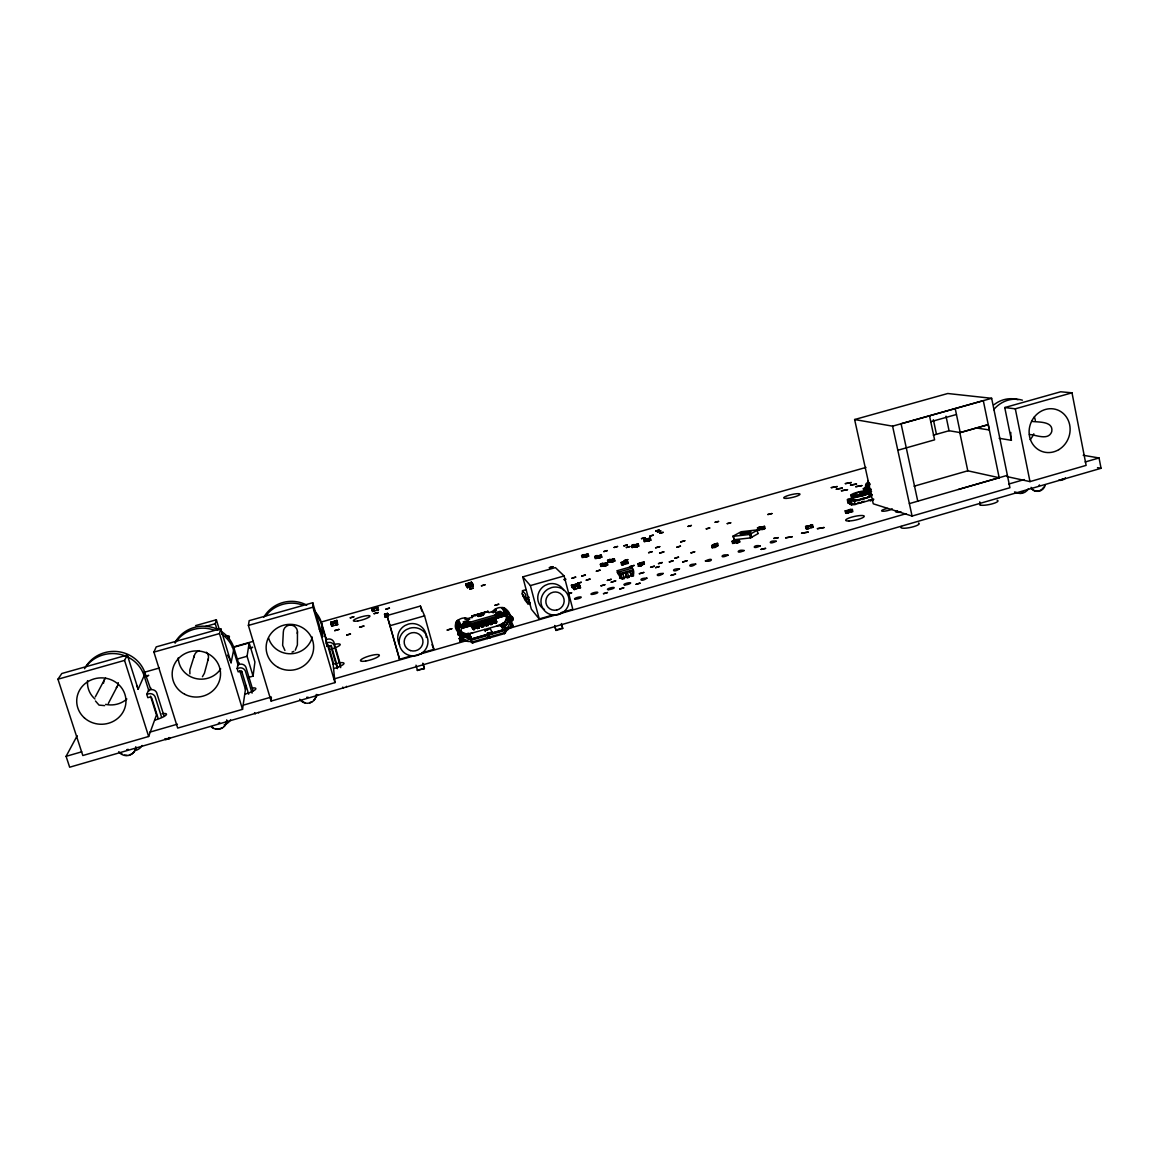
<?xml version="1.0" encoding="UTF-8"?>
<svg xmlns="http://www.w3.org/2000/svg" width="1159" height="1159" viewBox="0 0 1159 1159"><rect width="100%" height="100%" fill="white"/><g stroke="black" fill="none" stroke-linecap="round" stroke-linejoin="round"><path stroke-width="1.5" d="M297.472 631.756L297.385 644.969L295.27 650.199M473.089 629.091C465.469 618.413 477.711 633.118 473.089 629.091C471.684 628.511 472.481 624.295 473.582 625.976C476.639 630.264 470.916 630.322 474.654 628.077M496.429 622.702C495.878 621.948 494.313 624.368 496.603 621.601C495.096 626.353 498.283 618.747 494.516 619.312L473.365 625.396M522.535 590.67L525.635 594.393L526.244 599.869L528.287 604.201L524.897 600.029L522.216 593.886L522.535 590.67L525.983 589.699M477.001 627.323L477.436 628.555L476.146 626.338M457.848 632.959C463.252 627.816 458.022 632.003 460.08 635.219C466.15 635.393 453.589 635.827 459.326 632.886M478.059 616.023C478.479 612.691 491.025 613.966 478.087 615.965M462.325 628.149L462.789 624.31L503.977 612.474L505.237 612.575L506.063 614.531L506.208 615.516L462.325 628.149L461.601 625.338L463.412 624.064M479.377 628.033L479.102 626.802M496.458 622.658C494.661 621.63 495.762 618.355 494.574 619.428L473.423 625.512L472.452 627.178L473.495 625.701L494.647 619.616L495.965 620.558L473.524 627.091L472.365 627.135L471.105 624.918M509.12 618.022L505.628 625.382M481.42 626.048L478.783 626.266M483.535 625.527C484.23 627.57 481.072 627.83 481.304 625.541M474.697 628.221C471.105 631.278 474.234 622.658 472.452 627.178M485.853 624.773L486.302 626.005L484.94 623.803M492.097 632.119L490.329 628.888M488.243 625.483L487.649 623.716L490.17 622.991C489.967 625.773 493.821 624.368 492.068 622.441L494.965 622.383M328.258 645.027L332.778 660.558L334.965 682.608L271.119 701.065L271.38 697.53M494.705 622.224L492.184 622.948L494.936 622.238M473.959 629.496L472.626 627.207L473.495 626.121L494.748 619.891C497.008 619.645 496.675 624.498 495.125 623.006M343.325 688.084L342.803 687.099M511.38 620.978C515.031 617.066 504.513 616.733 511.105 616.356C514.48 616.994 512.901 622.455 509.482 621.05M507.555 624.324L500.572 626.106L503.817 624.382L506.903 619.036L506.845 616.965L508.279 621.007L504.904 626.758L501.63 627.627L505.44 626.353M868.728 483.969L867.83 480.594M487.606 633.06L488.461 636.914L489.851 637.798L504.513 633.611C506.671 631.307 505.715 627.12 504.382 632.669L489.721 636.87L487.273 633.234M471.264 641.883C470.409 636.349 470.047 643.158 473.031 642.709L487.345 638.566L488.33 636.943M745.73 533.241L744.817 533.488L746.309 533.053M247.852 677.609L253.068 676.117L254.908 661.992L249.171 642.897L233.698 647.287M458.544 632.597C449.62 623.933 461.137 614.111 469.699 619.558M471.047 641.188C463.571 643.839 453.821 630.568 461.731 626.092L458.413 619.891M462.861 636.088L461.746 634.045L463.238 636.363L469.844 639.362L505.367 629.105C512.857 624.744 508.453 616.747 505.425 612.749M222.267 632.09A32.003 30.598 -2.3 0 1 234.017 648.171L231.09 662.774L220.732 628.685L156.219 646.881L153.915 652.097L177.689 728.084L242.521 709.337L246.027 685.491M253.068 676.117L247.07 656.255L249.171 642.897M474.857 628.844L473.553 628.511L473.683 626.295L494.85 620.21L494.574 619.428M870.945 489.199L868.888 490.271L869.221 491.764L871.568 491.604M271.119 701.065L248.388 625.425L249.185 620.659L312.742 602.738L322.637 636.668L321.651 623.296A31.481 30.424 -7.1 0 0 314.306 610.764M1031.698 421.354C1037.711 422.383 1053.85 420.775 1051.72 431.742C1048.287 441.014 1035.784 434.712 1029.409 434.509M239.203 662.948L238.942 664.411L234.017 648.171M242.101 672.51A1.796 1.724 -5.7 0 0 239.884 671.351L238.16 671.843L237.16 668.555L237.827 664.817L240.217 664.179A5.331 5.114 -5.6 0 1 245.896 667.135L253.097 690.822M242.521 709.337L219.471 633.582L220.732 628.685M208.316 658.805L204.404 673.292L202.434 676.711M217.211 630.105L215.255 623.701L216.356 619.775L195.625 625.599M194.335 655.603L189.815 669.974L189.902 673.872M495.168 620.137C497.935 622.745 494.56 623.846 495.98 620.094M85.94 666.439A32.539 30.757 0.6 0 1 117.928 651.633A32.539 30.757 0.6 0 1 145.121 673.422L138.153 689.272L127.316 655.038L61.804 673.509L57.95 679.203L82.811 755.523L148.656 736.487L156.479 714.973L150.569 696.197M129.257 755.306L129.417 754.915A9.2 8.664 -3.4 0 0 135.704 748.584M95.313 696.878L104.498 679.594M150.887 688.142L150.25 689.721L148.424 690.329L146.773 694.371L147.816 697.689L149.569 697.182A1.825 1.724 -2 0 1 151.829 698.341L158.16 718.435M471.105 640.956L472.858 641.782L487.2 637.638L488.185 636.016L488.345 637.609M472.829 627.236L474.408 628.975M117.392 686.142L108.338 703.441M148.656 736.487L124.549 660.398L127.316 655.038M495.052 620.905L495.588 619.428M503.107 622.818L503.18 625.034L502.253 623.803L502.76 625.223L501.905 623.948L496.603 625.903M1083.187 455.27L1099.051 457.964L1101.05 468.294L69.656 767.215L66.092 756.334L77.189 735.704M750.844 531.865L750.003 531.995M743.977 532.821L743.281 532.807M757.885 533.299L757.088 529.909L741.108 531.749L733.039 536.153L734.183 539.5M854.458 496.038L855.429 495.98A9.663 1.782 -12.5 0 0 868.714 492.343A9.663 1.782 -12.5 0 0 863.426 490.981A9.663 1.782 -12.5 0 0 851.068 494.85L854.458 496.038L854.69 497.081L853.618 496.747C851.112 494.009 851.793 498.805 855.921 496.878A9.127 1.695 -12.5 0 0 865.845 494.632A9.127 1.695 -12.5 0 0 869.004 492.126M851.286 495.878L850.967 496.429A9.663 1.796 -12.5 0 0 853.705 497.139L855.661 497.023A9.663 1.796 -12.5 0 0 868.598 493.575L869.525 492.937A9.663 1.796 -12.5 0 0 868.54 491.764M474.248 628.337L473.017 628.975M496.747 614.56L500.456 614.024L499.935 612.314L500.717 613.951L500.282 612.227L500.934 613.879L500.616 612.184L501.615 613.343L500.616 612.184L496.559 613.966M502.557 623.585L503.817 624.382M734.386 539.601L733.039 536.153M492.242 612.43C497.356 604.23 508.656 606.823 510.438 616.429M493.183 612.865L496.443 610.025L488.895 612.647L488.026 611.358L471.771 616.023L472.133 617.646M510.467 623.484C514.248 622.412 513.191 629.265 508.902 627.512M809.475 525.795L808.721 526.027M512.481 624.093L511.307 624.658L511.843 626.657M622.354 562.376L626.599 561.782L621.065 562.506L623.643 562.405M741.137 533.821L740.05 534.024L741.152 533.748M579.225 587.946L575.429 589.047L575.386 586.758L573.082 586.831L578.747 586.106M460.674 631.988L466.758 635.364L470.134 634.857L459.196 638.508L460.036 639.362L463.991 638.319M747.019 533.039L748.004 532.792L747.033 533.14M642.115 562.579L641.014 562.796M713.408 545.179L715.306 544.571L714.437 544.687M808.142 526.172L808.214 526.157M734.183 539.717L750.467 537.906L758.319 533.502M733.372 536.327L749.656 534.473L757.522 530.112M574.821 586.802L575.168 586.642M573.125 585.179L573.43 585.063M734.169 540.949L734.053 540.992M374.618 608.765L375.313 608.374M472.379 626.642L495.835 620.471M464.295 623.89L464.455 622.644L465.092 624.136L467.99 623.368L467.468 621.644L468.25 623.281L467.816 621.557L468.729 623.093L468.453 621.499C471.38 623.658 465.121 619.572 464.122 623.296M640.159 563.506L640.304 563.549M645.867 539.167L646.65 538.993M633.48 545.194L634.509 544.889M623.209 562.303L623.542 562.477M467.903 583.687L467.584 583.687M603.882 563.839L602.274 564.013L604.447 563.535M634.451 544.918L633.915 544.962M468.497 583.455L468.96 583.194M749.786 532.126L750.597 532.039M743.122 532.894L743.803 532.908M495.415 622.253L496.501 621.775M646.592 539.196L647.084 538.921M610.445 559.942L611.633 559.565L610.605 559.971M634.451 545.092L635.596 544.744L634.596 545.049M511.09 621.065L512.901 619.891M597.493 556.175L598.652 555.827M511.901 619.587L512.988 618.906M511.959 619.935L513.046 619.254M511.916 620.268L513.017 619.587M510.322 617.037L511.409 616.356M510.641 617.139L511.727 616.458M510.945 617.327L512.032 616.646M511.206 617.588L512.292 616.907M511.409 617.892L512.495 617.211M511.539 618.24L512.626 617.559M596.508 556.291L597.58 555.958L596.653 556.32M510.003 617.023L511.105 616.356M848.996 510.192L848.258 510.409M334.545 623.325L334.009 623.296M762.144 529.402L765.041 528.49L764.534 526.345L762.129 527.302M761.898 527.359L762.419 529.359L759.087 529.75L758.609 527.751L760.087 526.852L757.508 527.881L758.015 530.025L759.493 529.127M762.043 527.548L763.433 526.693L758.71 527.924M757.508 527.881L764.534 526.345M759.087 529.75L760.797 528.837M735.241 542.267L734.763 540.239L732.082 541.311L732.604 543.484L739.761 541.934L739.239 539.746L736.82 540.731M758.015 530.025L760.869 528.968M762.173 529.547L763.897 528.461M736.66 540.992L738.124 540.108L733.299 541.354M732.082 541.311L739.239 539.746M760.507 527.49L761.173 527.403M734.763 540.239L733.212 541.181L734.009 543.339M736.284 540.543L735.081 540.688M748.424 533.126L748.801 532.705M743.064 533.357L742.238 533.473M743.774 533.647L744.744 533.126L743.571 533.676M717.595 543.383L714.19 544.064L717.595 543.383L718.116 545.556L715.48 546.932L715.074 544.889L711.669 545.57L712.191 547.743L714.958 547.439C718.768 545.686 707.352 548.381 715.711 546.831M741.63 533.212L741.992 532.821M712.191 547.743L713.031 547.12M712.437 545.396L716.928 543.977L711.669 545.57M715.074 544.889L714.958 547.439M640.623 562.651L638.595 563.81L641.115 563.549L641.564 565.36L643.665 564.187L643.839 561.796L644.375 563.955L640.869 564.723M638.464 563.622L638.334 566.172L641.84 565.404L639.145 565.534L638.464 563.622L641.13 563.332L641.637 565.36M637.783 564.013L643.839 561.796M638.334 566.172L639.217 565.534M640.246 563.245L641.463 562.999L640.579 563.057M648.055 541.021L650.865 540.166L650.358 538.138L647.881 539.297M648.055 541.181L649.619 540.311M649.779 540.166L649.359 538.269M604.752 563.781L607.171 562.825L607.707 564.926L604.723 566.012L606.345 564.94M611.923 562.014L614.878 560.942L614.342 558.855L611.561 559.884L612.14 561.84L609.083 562.173L608.591 560.232L610.271 559.29L607.577 560.333L608.113 562.419L611.054 561.362M604.723 566.012L607.707 564.926M632.148 547.526L635.002 546.497L632.148 547.526L631.641 545.483L634.234 544.498L632.64 545.382L633.118 547.28L636.161 546.903L635.639 545.034M645.273 541.354L647.041 540.485L644.317 541.615L643.81 539.587L646.374 538.616L644.81 539.471L645.273 541.354L648.316 540.992L648.345 538.79M633.118 547.28L634.915 546.382M643.81 539.587L650.358 538.138M644.317 541.615L645.882 540.746M613.328 558.957L613.763 560.942L613.328 559.189L608.692 560.391L609.373 562.289M604.955 565.838L604.447 563.868L607.171 562.825M611.966 559.811L614.342 558.855M635.9 547.106L638.754 546.077L638.247 544.035L635.914 544.962M600.913 566.418L603.882 565.331L601.883 566.157L601.391 564.201L603.086 563.26L602.072 563.361L600.362 564.303L600.913 566.418L603.882 565.331M608.113 562.419L609.793 561.492M635.871 546.961L638.754 546.077M632.727 545.541L637.247 544.368L637.667 546.077M635.74 545.194L637.247 544.368M608.692 560.391L613.328 559.189M631.641 545.483L638.247 544.035M596.204 558.334L595.683 556.465L597.349 555.552L596.349 555.668L594.683 556.566L595.219 558.609L601.811 557.16L601.289 555.118L598.971 556.045M594.683 556.566L601.289 555.118M600.797 557.131L601.811 557.16M598.739 556.306L600.304 555.451L595.769 556.624L596.45 558.479M598.03 555.914L597.508 556.233M576.863 586.193L576.124 586.411M585.773 556.972L588.627 556.103L588.106 554.089L581.615 555.523L582.122 557.537L583.339 557.407L582.571 555.407L584.237 554.524M587.627 556.074L588.627 556.103M584.889 554.886L585.454 554.813M587.135 554.19L582.673 555.581L584.237 554.741L584.672 556.421M583.064 557.291L586.005 556.943L585.483 555.089L588.106 554.089M807.852 526.374L808.359 528.576L812.053 527.49L810.547 525.027L811.793 524.665L813.357 527.302L810.721 527.171L812.082 527.504M376.298 608.272L375.806 608.403M469.395 584.991L470.032 584.643M609.634 560.072L610.329 559.725M645.998 539.109L646.592 539.022M472.727 584.049L466.57 585.223L467.439 587.729L473.263 586.063L472.727 584.049L470.525 584.513L470.337 582.644L466.86 583.629M334.227 621.47L333.763 621.803M486.997 630.163L489.127 629.207M145.411 676.161L148.729 675.393L145.237 676.566M810.923 525.621L810.199 525.578M292.025 652.111L293.778 651.372M743.18 533.357L741.934 533.879M487.084 630.163L485.288 630.467L484.708 629.525L485.259 631.51M851.952 495.893L851.764 496.892L853.618 496.747M385.817 614.69L386.874 614.502L385.976 614.531M573.575 585.165L573.748 587.425M741.195 533.299L742.137 533.183M487.533 633.046L492.169 632.133M386.874 614.647L385.918 614.328L386.613 614.125M603.738 563.882L603.738 563.665M850.126 510.119L849.692 509.974M809.909 525.664L810.576 525.462M577.327 586.063L578.022 585.846M743.412 533.575L744.498 533.183M568.591 593.321L571.749 592.785L568.345 593.987M564.447 580.079L565.954 579.254L563.81 579.471M250.025 647.765L252.691 647.316L249.924 648.417M847.417 499.717C849.967 497.472 848.258 508.584 847.417 499.717L852.416 500.108L850.242 500.645L851.155 504.716L855.907 503.701M469.902 622.195L470.67 621.789L468.873 622.108L467.961 620.514L463.194 621.876L464.078 623.484L462.963 624.165M502.325 612.879L503.064 612.474L501.239 612.807L500.166 611.257L495.429 612.618L496.487 614.169L494.893 614.777L495.849 614.734M584.035 554.973L584.281 554.944M460.065 638.029L460.34 641.376L466.019 639.884M421.89 652.836L433.915 649.359L424.571 615.835L420.398 606.056L387.005 615.559L399.551 659.283L411.575 655.82M561.057 612.647L572.807 609.257L564.129 575.951L555.393 567.591L522.752 576.892L531.329 609.185L539.225 618.949L552.655 615.067M470.597 639.377L504.817 629.496M66.092 756.334L81.738 751.814M149.569 732.227L177.385 724.187M243.462 705.107L271.293 697.066M333.893 678.986L467.801 640.304M507.801 628.743L906.034 513.712M1008.634 484.085L1024.281 479.565M1085.143 461.977L1099.051 457.964M470.728 639.739L504.962 629.859M470.873 640.232L505.121 630.337M505.252 631.307C509.25 629.888 512.35 624.629 511.525 620.456L512.466 620.297M1006.997 476.61L1029.989 481.608L1086.128 465.382L1072.003 392.814L1060.659 391.785L1004.752 407.548L1011.401 440.319L999.13 438.29M912.075 516.059L1009.924 487.722L991.655 398.305L947.772 393.509L854.618 419.529L873.249 503.803L912.075 516.059L892.589 426.164L854.618 419.529M166.215 739.413L169.678 738.413M1060.065 480.348L1063.035 479.478M424.382 668.627L417.385 670.163L424.382 668.627L422.977 663.643M557.363 629.54L560.695 628.584M554.828 626.729L556.03 630.424L562.709 628.497L561.405 623.542M578.964 588.207L578.37 587.526L580.543 587.758L579.399 585.005L578.138 585.367L578.819 586.121M579.239 587.961L577.689 583.397L573.256 585.57L571.401 585.208L571.966 587.396L573.546 586.932M574.415 586.686L578.211 585.599L577.689 583.397M633.06 569.808L619.123 573.806L617.414 572.459L617.254 570.706L630.67 566.852L632.35 568.098C634.9 570.329 633.582 579.254 631.018 575.255M473.437 615.893L488.069 611.387L471.771 616.023L472.568 617.327C468.164 617.704 463.846 621.137 465.599 618.095M475.132 615.777L488.055 611.706M578.718 585.918L579.978 585.556M571.966 587.396L574.067 587.323M478.087 616.182L483.622 614.386M847.055 510.8L848.287 512.973L845.65 513.017L845.172 510.844L851.155 510.018L846.461 510.713M850.025 509.438L852.358 509.467L852.85 511.655L850.213 511.713L851.59 511.858L851.141 509.83L850.025 509.438L850.518 511.481L845.65 513.017M479.507 616.009L482.274 615.226M573.647 589.018L575.806 589.12L574.212 589.569L573.082 586.831M578.399 587.656L580.543 587.758M482.361 613.966L482.724 615.284L479.696 616.11L479.348 614.792M845.172 510.844L848.055 510.684L847.186 510.8M851.141 509.83L852.358 509.467M619.587 578.312L620.543 578.037M847.91 512.901L851.59 511.858M632.35 568.098L617.414 572.459L621.195 578.558L633.336 575.009L633.553 575.878M621.847 577.747L622.484 579.065L624.411 578.5L624.006 577.486M625.585 573.256C625.309 569.721 625.425 580.5 628.989 577.196L628.584 576.182M807.316 528.156L808.707 528.634L806.113 528.663L805.592 526.447L807.895 526.708M806.91 526.316L811.619 525.635M805.592 526.447L812.85 525.085M463.31 625.889L504.527 614.024L506.063 614.531M806.113 528.663L807.649 528.214M810.749 527.331L813.357 527.302M462.238 627.685L506.164 615.052M506.208 615.371L461.847 628.294L460.963 629.844L462.586 635.74M474.437 627.859L476.957 627.135M478.87 626.584L481.347 625.715M485.78 624.44L483.332 625.498L486.07 624.802M490.503 623.513L487.751 624.252L490.214 623.165M474.451 628.077L477.189 627.352M478.884 626.802L481.622 626.077M477.218 627.483L479.145 626.932M481.666 626.208L483.578 625.657M486.099 624.933L488.011 624.382M490.532 623.658L492.445 623.107M474.784 628.555L473.234 628.54M477.32 627.83L479.232 627.28M481.753 626.541L483.665 625.99M486.186 625.266L488.098 624.715M490.619 623.991L492.532 623.441M495.052 622.716L495.864 622.484L494.907 619.964M958.609 489.417L999.174 477.725L983.31 400.652L901.079 423.774L917.769 501.195M477.392 628.12L479.304 627.57M481.825 626.845L483.738 626.295M486.258 625.57L488.171 625.02M490.692 624.281L492.604 623.73M909.38 503.614L1007.403 475.335M477.436 628.555L479.348 627.801M486.302 626.005L488.243 625.411M465.425 634.118L468.468 633.234M464.831 633.394L466.599 634.089L472.684 632.959M466.947 637.464L471.047 636.537L467.888 637.45L462.05 634.335L463.238 636.363L462.224 634.437M868.395 482.492L867.207 482.854A2.376 2.231 -66.5 0 0 865.73 484.636L865.309 487.823L863.368 488.649L863.687 490.127L866.019 489.967A2.361 2.231 -66.3 0 0 867.743 487.867L868.134 484.911L869.598 484.216L869.264 482.738L868.077 483.086A2.376 2.231 -66.5 0 0 866.599 484.882L866.034 488.272L863.368 488.649M146.773 694.371L149.221 693.705A5.491 5.201 -2 0 1 155.089 696.704L161.637 717.378M237.16 668.555L239.565 667.903A5.389 5.172 -5.7 0 1 245.317 670.887L252.083 693.154M337.327 668.642L331.054 647.055A1.767 1.71 -11.9 0 0 328.881 645.896L327.171 646.389L326.215 643.1L328.591 642.463A5.302 5.129 -11.9 0 1 334.227 645.447L340.703 667.627M387.005 615.559L390.032 625.701L424.571 615.835M522.752 576.892L530.387 585.585L564.129 575.951M863.687 490.127L865.15 489.706M866.439 490.938L866.121 489.46L868.077 488.634L868.497 485.433A2.376 2.231 -66.5 0 1 869.772 483.723M859.485 491.967L852.734 494.994L860.731 494.777L867.468 491.793L859.485 491.967L860.355 495.849M866.121 489.46L868.859 489.026L869.38 485.679A2.39 2.246 -66.4 0 1 869.902 484.578M868.888 490.271L871.206 490.127M622.774 564.143L626.439 563.115L625.918 561.115L627.135 560.782L628.323 563.375L626.121 563.187M869.221 491.764L870.684 491.344M625.918 561.115L627.787 561.246M847.881 499.283L852.937 497.834M621.065 562.506L621.601 564.636L623.122 564.201M626.15 563.332L628.323 563.375M623.397 564.607L627.077 563.578L626.57 561.593M851.097 499.688C847.678 498.529 848.2 506.063 851.851 503.875L852.894 504.208L851.155 504.716M621.601 564.636L623.73 564.534M871.525 493.864L869.714 494.386L872.148 494.792L871.293 494.85M850.242 500.645L852.416 500.108M871.322 495.023L872.148 494.792M861.601 498.689L864.353 497.906M850.822 500.818L854.415 501.383L871.409 496.516M849.619 504.208L852.343 503.426M914.089 486.201L967.779 470.8L999.174 477.725M529.199 597.32L525.824 598.29L522.216 593.886M572.734 585.063L576.501 583.991M571.401 585.208L573.227 585.382M578.254 583.933L576.994 584.295L577.254 586.57M873.263 499.225L870.568 500.645L873.393 499.833M851.72 504.904L850.764 500.587L851.966 504.179L853.676 504.744L873.814 499.268M529.591 602.926L528.33 599.275L526.244 599.869L522.622 595.451M897.819 450.257L934.603 439.841L929.504 415.791M975.516 427.83L989.366 429.975L988.236 424.629L960.231 432.582L949.062 430.728L933.299 435.176M143.658 672.452L159.319 668.004M232.423 647.244L253.314 641.318M321.188 622.05L865.976 467.425M371.894 608.939L377.747 607.273L378.471 609.808L372.604 611.474L371.894 608.939L372.604 611.474M372.039 609.475L373.212 609.141L373.734 610.996M376.718 608.142L377.747 607.273M332.705 624.121L332.155 622.253L330.909 622.021L332.213 622.426L336.834 620.34L337.486 622.919L336.009 623.339M465.643 583.745L467.106 583.904L467.903 585.686L466.498 586.237L465.643 583.745L467.149 584.078L471.423 582.108L472.293 584.585L471.423 582.108M332.155 621.89L335.704 620.876L336.269 623.107M335.719 621.238L336.834 620.34M376.965 610.083L377.11 609.46M471.742 582.586L470.583 582.919L471.09 584.788M372.459 610.938L373.922 610.518M333.126 625.194L331.749 626.324L331.097 623.73L332.401 624.136L337.052 622.035L337.704 624.629L336.182 624.904M332.343 623.6L335.922 622.571M467.801 585.092L471.293 584.093M331.155 624.295L332.343 623.962L332.894 625.846L336.472 624.802L335.922 622.948L337.052 622.035M466.57 585.223L468.062 585.382L468.569 587.251L472.061 586.266L471.554 584.382M336.211 625.049L336.4 624.252M331.749 626.324L333.169 625.324M336.139 624.469L337.704 624.629M385.194 616.545L385.44 617.399L384.527 614.212L387.526 613.357L387.874 614.473L384.86 615.342L387.801 614.256M387.599 613.575L384.527 614.212M236.885 659.167L247.07 656.255M385.339 617.023L388.106 615.4M385.353 617.11L388.366 616.255M205.563 626.439L215.255 623.701M57.95 679.203L124.549 660.398M153.915 652.097L219.471 633.582M248.388 625.425L312.944 607.186L312.742 602.738M1004.752 407.548L1015.313 408.823L1072.003 392.814M988.294 424.643L960.217 432.582L955.219 408.562M892.589 426.164L991.655 398.305M930.749 421.717L956.45 414.487M868.801 493.459L869.612 493.444L868.584 493.459M741.325 533.531L740.775 533.792M598.957 556.03L599.131 558.044M868.627 493.633L869.612 493.444M104.672 705.628L99.051 705.107L95.458 700.992M510.351 616.095L508.555 613.792L505.614 613.473L501.412 607.562M511.713 625.309L513.002 626.092M649.359 538.471L644.897 539.645L645.563 541.47M649.533 540.195L650.865 540.166M763.578 528.518L765.041 528.49M581.615 555.523L582.571 555.407M739.761 541.934L735.559 542.398M715.349 545.86L718.116 545.556M717.218 545.889L716.957 543.759M607.577 560.333L608.591 560.232M613.604 561.086L614.878 560.942M600.362 564.303L606.157 563.158L601.492 564.375L601.941 566.128L604.998 565.809M641.709 564.23L644.375 563.955M640.913 564.563L643.665 564.187M638.971 565.635L641.84 565.404M623.02 562.593L623.426 564.621M458.515 631.496L459.993 631.423M458.269 631.655L459.746 631.597M458.066 631.916L459.558 631.843M457.935 632.22L459.413 632.162M457.848 632.582L459.341 632.524M457.906 633.321L459.399 633.263M458.283 634.668L459.761 634.61M458.413 635.002L459.891 634.944M458.602 635.277L460.08 635.219M458.819 635.48L461.108 635.465M862.731 492.111L863.383 494.705M474.466 629.207L473.379 628.656M1097.515 467.656L1101.05 468.294M472.915 625.701L473.683 626.295M867.656 482.289L868.83 482.622M868.511 500.007L870.568 500.645M852.343 496.342L850.996 494.965M853.604 498.892L855.328 499.442M850.952 499.819L852.459 500.34M848.127 502.919L849.851 503.484M465.86 633.973L467.671 635.335L466.961 634.016M494.85 620.21L495.704 620.673M496.095 619.92L495.081 619.326L496.646 621.948M918.507 523.057L919.13 523.39A9.359 1.956 -11.9 0 1 909.033 527.722A9.359 1.956 -11.9 0 1 901.557 526.49M460.76 631.554L466.787 634.567L496.298 626.179C502.108 626.555 508.555 620.036 505.657 614.328M461.398 634.9L465.295 637.015M473.886 627.005L471.249 623.861M511.916 623.296L512.742 626.309M473.133 625.889L474.321 629.163M460.094 641.289L459.297 638.406M633.06 570.503L619.341 574.661L617.631 573.314M633.336 575.009L632.162 571.199M631.843 574.096C635.002 578.486 630.815 567.678 632.104 571.459M627.28 572.387L627.062 571.517L628.511 576.023M631.22 575.415L631.626 576.429M628.989 577.196L628.337 575.878M622.716 573.705L622.499 572.836L624.411 578.5M626.657 576.733L627.062 577.747M617.254 570.706L618.863 571.966L621.195 578.558M620.905 574.342L620.572 573.386L621.311 575.096M619.529 576.037L619.761 576.892M622.079 578.051L622.484 579.065M562.709 628.497L561.507 624.802M508.352 619.848L509.467 623.02L508.193 621.195M284.926 650.474L282.637 645.331L283.318 632.09A7.07 6.838 -7 0 1 291.199 625.107A7.07 6.838 -7 0 1 297.255 633.524M458.051 631.191L457.443 630.424L458.776 632.263M508.424 620.384L509.714 622.151M508.352 620.804L509.656 622.6M505.092 608.461L509.974 615.168M504.295 607.867L508.555 613.792M503.383 607.519L507.613 613.43M502.398 607.403L506.613 613.314M506.613 614.284L508.308 616.675M501.47 613.125L501.123 612.198L501.412 613.647M495.096 609.373L495.69 610.242M494.835 609.475L495.429 610.344M494.589 609.634L495.183 610.503M494.386 609.837L494.98 610.706M505.179 626.396L506.44 628.265M504.904 626.758L506.164 628.627M504.542 627.048L505.802 628.917M504.122 627.236L505.367 629.105M473.263 586.063L472.394 583.571M493.734 621.267L495.154 623.455M489.344 622.542L490.735 624.73M459.616 634.668L461.354 637.609L459.442 634.292M484.853 629.482L485.418 630.424M480.55 625.063L481.869 627.28M471.105 624.194L472.365 626.411M471.829 626.092L473.727 629.438M465.324 618.022L465.831 618.935M465.049 618.022L465.556 618.92M464.759 618.08L465.266 618.978M468.801 637.421L469.844 639.362M468.337 637.493L469.381 639.435M467.888 637.45L468.917 639.391M465.628 633.872L466.338 635.19L465.686 633.901M467.454 637.291L468.497 639.217M457.486 620.297L460.775 626.497M456.689 620.92L459.964 627.135M456.081 621.717L459.341 627.946M455.69 622.629L458.95 628.888M455.574 623.614L458.819 629.888M455.704 624.6L458.964 630.887M456.429 627.193L457.226 629.772M456.965 628.221L458.413 632.307M346.498 686.997L346.541 686.331M458.298 631.945L457.052 629.438L458.356 632.119M459.529 634.48L460.731 636.827M502.861 623.267L503.542 624.744M460.833 631.684L461.398 633.379M432.003 644.708L433.915 649.359M630.221 572.155L629.699 570.764L631.148 575.226M464.469 624.107L464.093 623.078L464.382 624.049M505.237 612.575L505.802 614.14M504.991 612.445L505.541 614.009M504.687 612.387L505.237 613.951M504.339 612.401L504.889 613.966M503.977 612.474L504.527 614.024M462.441 624.44L462.963 626.019M462.122 624.629L462.644 626.193M461.876 624.846L462.383 626.425M461.702 625.092L462.122 626.918M461.615 625.585L462.122 627.164M625.672 573.068L626.584 576.588M529.692 602.752C531.691 610.069 527.461 594.509 528.33 599.275M148.946 691.068L144.107 675.711A32.756 30.945 0.5 0 0 116.726 653.792A32.756 30.945 0.5 0 0 84.535 668.7M164.172 716.421L156.653 692.633A5.418 5.143 -1.9 0 0 150.844 689.677L145.121 673.422M498.413 614.618L497.877 612.908L498.124 614.69L497.53 613.024L497.877 614.748L497.211 613.154L497.588 614.792L496.936 613.314L496.849 614.719M216.356 619.775L219.239 629.236M465.932 623.962L465.411 622.238L465.092 624.136M241.637 671.003L248.663 694.183M238.232 665.585L233.596 650.286A32.206 30.786 -2.4 0 0 221.775 634.103M239.783 670.684L245.447 689.388M501.63 613.415L501.325 612.604M384.933 615.284L387.57 613.792L388.251 616.197M321.651 623.296L326.36 639.464L326.244 638.116M333.14 664.165L321.782 625.223A31.684 30.627 -7.2 0 0 316.204 614.632M312.944 607.186L334.965 682.608M330.909 622.021L331.503 624.035M331.097 623.73L331.677 625.744M340.572 665.005L333.85 641.999A5.244 5.085 -11.7 0 0 328.287 639.044L325.925 639.667L326.215 643.1M331.213 645.317L337.747 667.743M377.254 609.996L376.574 607.606L373.256 609.315L373.068 608.605M376.82 609.547L378.471 609.808M387.526 613.357L388.352 616.168M390.032 625.701L399.551 659.283M415.994 665.179L417.544 670.612M420.398 606.056L421.833 611.17M422.818 663.194L424.208 668.178M459.486 638.276L460.34 641.376M470.655 636.465L471.206 638.464M470.424 636.494L470.974 638.493M463.223 623.73L463.774 625.744M460.905 630.945L462.006 634.987M460.558 631.148L461.673 635.19M461.05 639.174L461.601 641.173M460.688 639.261L461.239 641.26M460.34 639.333L460.891 641.333M459.746 638.16L460.587 641.362M481.941 614.053L482.303 615.371M481.492 614.169L481.854 615.487M478.913 614.922L479.275 616.24M478.522 615.067L478.884 616.4M478.203 615.226L478.566 616.545M466.889 585.715L467.439 587.729M465.947 584.237L466.498 586.237M511.727 623.267L512.264 625.266M511.959 624.426L512.495 626.425M511.655 624.556L512.191 626.555M509.323 617.11L510.409 621.137M508.873 617.139L509.96 621.166M508.569 617.11L509.641 621.137M502.513 627.207L503.049 629.192M530.387 585.585L539.225 618.949M622.006 577.848L621.152 574.994M554.726 625.483L556.03 630.424M631.162 575.27L630.293 572.372M573.647 587.367L574.212 589.569M571.966 585.744L572.532 587.932M579.399 585.005L579.964 587.207M597.334 555.784L597.783 557.493M586.454 554.973L586.961 557.001M612.662 559.783L613.198 561.883M605.476 563.767L606.012 565.867M599.638 556.016L600.159 558.073M621.702 562.984L622.238 565.114M636.639 544.918L637.16 546.961M640.449 563.723L640.999 565.896M648.794 539.007L649.301 541.036M737.689 540.688L738.211 542.876M736.573 540.804L737.052 542.847M750.931 534.111L751.742 537.53M749.656 534.473L750.467 537.906M763.057 527.244L763.564 529.388M806.635 526.867L807.157 529.083M811.793 524.665L812.3 526.881M849.214 500.311L850.126 504.368M846.273 511.22L846.765 513.408M860.833 492.372L861.412 494.965M854.415 501.383L855.139 504.629M869.772 490.532L870.105 492.024M866.99 489.706L867.309 491.199M864.223 488.895L864.556 490.373M933.372 419.717L936.458 434.292M946.005 416.168L949.062 430.728M979.746 501.861L980.413 505.121M959.71 432.177L967.779 470.8M1015.313 408.823L1029.989 481.608M468.946 622.977L468.917 621.919M471.249 641.26L471.409 642.187M472.495 641.84L472.655 642.767M472.119 641.811L472.293 642.738M471.771 641.709L471.945 642.637M471.481 641.521L471.641 642.434M472.858 641.782L473.031 642.709M488.055 637.001L488.2 637.928M487.838 637.276L487.982 638.203M487.548 637.493L487.693 638.421M487.2 637.638L487.345 638.566M489.344 636.842L489.489 637.769M488.997 636.726L489.141 637.653M488.707 636.537L488.852 637.464M488.316 635.972L488.62 637.218M490.083 636.798L490.228 637.74M489.721 636.87L489.851 637.798M504.73 632.524L504.846 633.466M504.382 632.669L504.513 633.611M505.353 631.061L505.498 632.655M505.237 632.032L505.353 632.973M505.02 632.307L505.136 633.249M326.881 642.926L327.171 646.389M309.815 702.905L309.801 702.571A8.91 8.548 -12.2 0 0 311.93 701.644M335.284 644.172A9.938 1.956 -16.4 0 1 339.964 645.114A9.938 1.956 -16.4 0 1 330.894 649.214M899.717 512.35A11.242 2.231 -12 0 1 895.617 511.061M892.169 508.758A5.433 1.072 -12.2 0 1 886.128 510.931A5.433 1.072 -12.2 0 1 881.651 510.612A5.433 1.072 -12.2 0 1 887.693 508.439M338.761 662.905A10.532 2.188 -16.5 0 1 343.745 664.035A10.532 2.188 -16.5 0 1 334.154 668.482M333.705 664.064A10.532 2.188 -16.5 0 1 337.168 663.194M252.474 687.953A10.721 2.202 -17.2 0 1 255.183 689.706A10.721 2.202 -17.2 0 1 245.317 694.067M162.086 713.727A10.953 2.202 -17.8 0 1 165.911 715.219A10.953 2.202 -17.8 0 1 155.161 720.029M225.585 635.712A19.558 3.332 -16.8 0 1 228.004 638.435M870.525 488.678A2.376 2.231 -66.3 0 1 868.786 490.779M1011.401 440.319A30.685 28.12 -69.6 0 1 1010.807 432.437M993.64 409.692A29.612 27.251 -69.8 0 1 1022.383 400.174M1034.335 416.965A21.152 19.457 -69.9 0 1 1035.335 420.398M1033.828 433.828A21.152 19.457 -69.9 0 1 1030.177 439.623M1045.302 485.23A8.316 7.62 -67.2 0 1 1031.075 487.345M1039.551 484.94A2.55 2.332 -67.2 0 1 1039.043 485.346M1043.824 487.084A8.301 7.606 -67.2 0 1 1031.611 488.895M1061.774 479.696A8.127 3.535 73 0 1 1059.022 479.869M1065.309 477.754A8.127 3.549 73 0 1 1061.992 479.015M993.973 404.752A29.439 27.106 -69.8 0 1 1018.022 399.71M1028.497 488.634A9.721 8.939 -67.2 0 1 1015.979 492.256M1023.571 491.836A9.707 8.924 -67.2 0 1 1021.354 492.807M1016.675 492.85A9.707 8.924 -67.2 0 1 1014.545 491.923M864.324 501.267A4.969 0.942 -12.4 0 1 858.196 503.194M862.818 501.369A4.969 0.942 -12.5 0 1 861.774 501.731M859.312 502.354A4.969 0.942 -12.5 0 1 858.066 502.586M868.772 494.965A9.127 1.71 -12.5 0 1 862.267 498.964A9.127 1.71 -12.5 0 1 852.473 498.863M869.207 494.821A9.649 1.811 -12.5 0 1 870.206 496.009L869.279 496.66A9.649 1.811 -12.5 0 1 857.486 499.964A9.649 1.811 -12.5 0 1 851.981 498.935M136.603 685.331A34.046 32.104 0 0 1 138.153 689.272M126.882 698.993A23.412 22.122 0.7 0 1 105.614 704.368M94.922 698.978A23.412 22.122 0.7 0 1 87.591 680.637M118.261 682.665A7.316 6.911 0.6 0 1 116.277 687.606M103.629 683.086A7.316 6.911 0.6 0 1 105.614 678.131M135.806 746.715A9.214 8.664 -3.4 0 1 118.783 751.64M128.098 749.279A2.825 2.651 -3.4 0 1 126.693 749.685M127.041 755.306A9.2 8.664 -3.4 0 1 124.65 755.089M122.405 754.306A9.2 8.664 -3.4 0 1 120.464 753.002M166.316 738.558A8.765 1.333 74.5 0 1 164.955 738.631M169.765 737.559A8.765 1.318 74.5 0 1 168.417 737.617M142.137 745.454A10.75 10.127 -3.4 0 1 135.777 750.395M227.599 655.168A33.452 31.93 -3 0 1 231.09 662.774M175.081 643.144A32.206 30.786 -2.4 0 1 214.401 630.235M220.717 668.888A23.021 22.007 -2.2 0 1 195.147 678.392A23.021 22.007 -2.2 0 1 178.269 657.805M206.302 652.213A7.2 6.882 -2.2 0 1 207.635 660.485M194.132 657.399A7.2 6.882 -2.2 0 1 199.305 650.605M226.715 720.376A9.055 8.62 -6.9 0 1 211.416 726.968M219.674 722.477A2.782 2.637 -6.9 0 1 218.443 723.202M226.773 720.029A9.055 8.606 -6.9 0 1 224.267 726.186M222.427 727.62A9.055 8.606 -6.9 0 1 215.588 728.707M213.386 727.924A9.055 8.606 -6.9 0 1 211.489 726.621M255.415 713.553A8.707 0.811 74.4 0 1 254.531 712.669M258.819 712.568A8.707 0.797 74.4 0 1 258.385 712.539M175.183 642.231A32.003 30.598 -2.3 0 1 218.747 629.945M230.54 719.84A10.576 10.069 -6.8 0 1 224.238 724.737M319.261 629.091A32.901 31.742 -8 0 1 321.217 632.771M321.738 634.045A32.901 31.742 -8 0 1 322.637 636.668M265.86 615.733A31.684 30.627 -7.2 0 1 303.078 605.23M312.293 637.059A22.644 21.876 -7 0 1 290.721 653.763A22.644 21.876 -7 0 1 268.598 638.102M316.277 694.429A8.91 8.562 -12.2 0 1 299.732 699.21M308.12 697.211A2.738 2.622 -12.2 0 1 306.715 697.254M315.987 696.327A8.91 8.548 -12.2 0 1 313.741 700.224M305.194 702.716A8.91 8.548 -12.2 0 1 301.181 700.615M263.832 617.225A31.481 30.424 -7.1 0 1 306.758 605.114M317.653 694.603A10.417 10.011 -12.1 0 1 316.045 696.718M900.992 511.814A9.388 1.869 -12 0 1 897.399 510.786M997.16 500.268A9.417 1.912 -11.3 0 1 989.206 504.556A9.417 1.912 -11.3 0 1 980.152 503.687M544.455 609.518A14.096 13.705 -43 0 1 544.962 585.454L548.352 584.049A14.096 13.705 -43 0 1 563.853 590.453M426.324 637.421A14.343 13.937 -21.8 0 0 408.475 624.064L405.013 625.498A14.343 13.937 -21.8 0 0 399.609 644.708M706.251 528.823L709.714 528.011L706.251 528.823M705.411 560.927C712.09 562.781 714.538 556.537 705.411 560.927M695.719 564.1C689.533 568.91 686.215 563.868 695.719 564.1M694.676 551.829L690.996 552.886L694.676 551.829M691.372 525.476L687.997 526.432L691.372 525.476M687.055 560.739L682.651 561.999L687.055 560.739M684.795 540.746L680.666 541.919L684.795 540.746M679.493 568.779C673.22 573.604 670.032 568.518 679.493 568.779M680.449 546.164L676.856 547.193L680.449 546.164M678.522 557.16L674.813 558.232L678.522 557.16M675.523 574.067L670.989 575.386L675.523 574.067M673.06 560.826L669.337 561.898L673.06 560.826M663.223 573.459C656.878 578.327 653.806 573.183 663.223 573.459M662.238 562.535L658.515 563.607L662.238 562.535M663.846 551.901L659.63 553.104L663.846 551.901M659.326 566.548L655.574 567.635L659.326 566.548M663.151 532.343L659.761 533.314L663.151 532.343M659.746 546.628L655.617 547.801L659.746 546.628M660.818 530.996L657.443 531.952L660.818 530.996M654.371 566.2L650.619 567.273L654.371 566.2M659.167 530.04L655.806 530.996L659.167 530.04M652.198 551.655L648.62 552.684L652.198 551.655M646.91 578.153C640.492 583.049 637.537 577.848 646.91 578.153M653.256 535.154L649.866 536.124L653.256 535.154M643.796 572.445L639.377 573.719L643.796 572.445M640 583.165L636.103 584.295L640 583.165M644.926 537.675L641.521 538.631L644.926 537.675M634.118 565.433L629.815 566.664L634.118 565.433M623.73 587.859L619.819 588.989L623.73 587.859M627.772 559.609L624.165 560.637L627.772 559.609M629.815 546.555L626.353 547.541L629.815 546.555M627.338 544.875L623.904 545.86L627.338 544.875M615.646 580.891L611.199 582.18L615.646 580.891M611.155 579.312L607.374 580.398L611.155 579.312M607.432 592.553L603.506 593.683L607.432 592.553M617.544 546.483L614.111 547.468L617.544 546.483M604.839 584.73L601.014 585.831L604.839 584.73M607.258 550.597L603.81 551.568L607.258 550.597M600.029 570.156L596.378 571.199L600.029 570.156M590.003 579.094L586.28 580.166L590.003 579.094M585.382 575.023L581.717 576.066L585.382 575.023M581.253 582.296L577.515 583.368L581.253 582.296M575.661 577.139L571.995 578.182L575.661 577.139M552.886 566.664L549.395 567.664L552.886 566.664M498.718 604.23L494.951 605.317L498.718 604.23M748.033 532.401L749.351 531.952L748.077 532.358M746.396 532.589L747.714 532.14L746.439 532.546M744.759 532.778L746.077 532.329L744.846 532.85M484.969 584.802L481.449 585.802L484.969 584.802M451.807 628.729L447.229 630.047L451.807 628.729M473.249 588.149L469.728 589.149L473.249 588.149M389.424 608.142L385.904 609.156L389.424 608.142M378.254 612.503L374.111 613.676L378.254 612.503M363.868 626.034L359.594 627.251L363.868 626.034M350.467 633.987L346.744 635.045L350.467 633.987M353.799 616.82L350.279 617.819L353.799 616.82M338.935 629.409L334.705 630.626L338.935 629.409M824.049 527.519L817.428 528.678L824.049 527.519M808.156 532.097L801.564 533.241L808.156 532.097M792.234 536.689L785.643 537.834L792.234 536.689M776.255 541.282C767.461 545.628 769.112 539.616 776.255 541.282M765.563 548.381L761.057 549.409L765.563 548.381M778.283 537.646L773.806 538.428L778.283 537.646M861.832 485.592L855.777 486.693L861.832 485.592M760.232 545.903C751.365 550.264 753.191 544.194 760.232 545.903M847.49 489.678L841.448 490.779L847.49 489.678M856.501 484.056L850.518 485.143L856.501 484.056M744.165 550.525C735.226 554.9 737.24 548.772 744.165 550.525M842.303 488.098L836.32 489.199L842.303 488.098M851.286 482.535L845.36 483.622L851.286 482.535M728.055 555.175C719.029 559.565 721.231 553.379 728.055 555.175M837.204 486.548L831.293 487.635L837.204 486.548M738.355 542.079L736.82 543.02L738.355 542.079M771.923 513.553L767.852 514.509L771.923 513.553M730.706 522.825L727.244 523.622L730.706 522.825M718.566 521.449L715.146 522.245L718.566 521.449M420.688 653.98L417.182 655.429A14.531 14.125 -22.1 0 1 406.432 629.583L409.938 628.135A14.531 14.125 -22.1 0 1 420.688 653.98M561.782 613.227L558.363 614.647A14.27 13.879 -43.1 0 1 548.236 588.96L551.67 587.526A14.27 13.879 -43.1 0 1 561.782 613.227M747.975 533.169L748.975 533.068L747.975 533.169M461.166 636.277L460.543 635.842L462.166 638.203L461.166 636.277M849.112 520.985A9.475 1.883 -12.4 0 0 864.136 516.639A9.475 1.883 -12.4 0 0 851.72 517.131A9.475 1.883 -12.4 0 0 849.112 520.985M786.439 498.384A8.359 1.492 -13 0 0 799.826 494.56A8.359 1.492 -13 0 0 789.293 495.154A8.359 1.492 -13 0 0 786.439 498.384M365.636 661.036A9.823 2.057 -16.3 0 0 379.37 655.197A9.823 2.057 -16.3 0 0 364.81 657.559A9.823 2.057 -16.3 0 0 365.636 661.036M357.783 620.963A8.664 1.608 -16 0 0 369.938 616.052A8.664 1.608 -16 0 0 357.131 618.269A8.664 1.608 -16 0 0 357.783 620.963M624.773 584.918A3.463 0.724 -14.2 0 0 630.467 583.281A3.463 0.724 -14.2 0 0 626.555 583.252A3.463 0.724 -14.2 0 0 624.773 584.918M608.33 589.656A3.477 0.724 -14.3 0 0 614.038 588.004A3.477 0.724 -14.3 0 0 610.17 587.975A3.477 0.724 -14.3 0 0 608.33 589.656M591.843 594.408A3.477 0.724 -14.4 0 0 597.566 592.756A3.477 0.724 -14.4 0 0 593.741 592.698A3.477 0.724 -14.4 0 0 591.843 594.408M575.313 599.16A3.477 0.739 -14.6 0 0 581.05 597.508A3.477 0.739 -14.6 0 0 577.269 597.45A3.477 0.739 -14.6 0 0 575.313 599.16M1058.804 449.649A22.151 20.268 -69.6 0 0 1060.876 411.648A22.151 20.268 -69.6 0 0 1029.134 430.626A22.151 20.268 -69.6 0 0 1058.804 449.649M84.477 717.972A24.629 23.194 0 0 0 125.317 706.382A24.629 23.194 0 0 0 94.241 678.855A24.629 23.194 0 0 0 84.477 717.972M184.716 694.27A24.194 23.079 -3 0 0 220.529 673.35A24.194 23.079 -3 0 0 183.788 654.313A24.194 23.079 -3 0 0 184.716 694.27M278.305 667.454A23.774 22.934 -8 0 0 313.654 646.751A23.774 22.934 -8 0 0 277.725 627.7A23.774 22.934 -8 0 0 278.305 667.454M556.697 610.04A9.286 9.011 -43.1 0 0 561.97 594.958A9.286 9.011 -43.1 0 0 546.367 598.319A9.286 9.011 -43.1 0 0 556.697 610.04M410.547 650.59A9.446 9.185 -22.1 0 0 422.789 639.797A9.446 9.185 -22.1 0 0 407.345 635.002A9.446 9.185 -22.1 0 0 410.547 650.59"/></g></svg>
